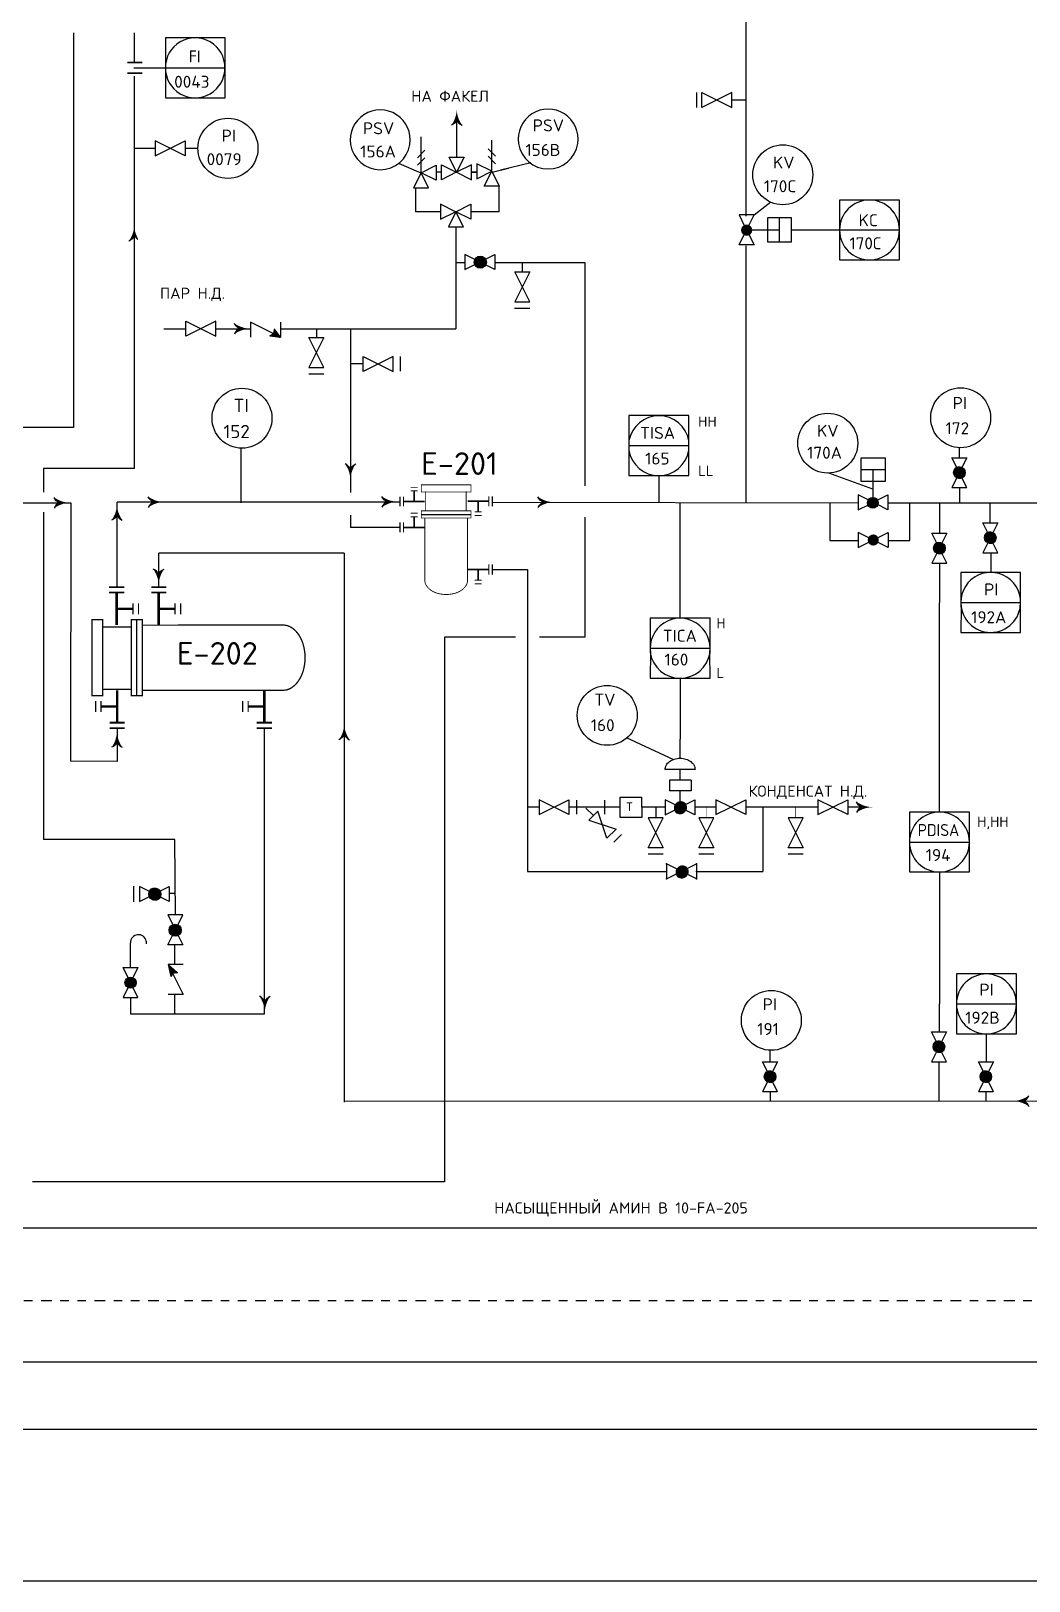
# Model space of a CAD drawing. Extents: x 270 to 589, y 86 to 206.
# Drawn here: x 495.21 to 506.87, y 90.26 to 108.37 of the extents above; entities that cross this region are included whole.
import ezdxf
from ezdxf.enums import TextEntityAlignment as Align

# ---------------------------------------------------------------- set-up
doc = ezdxf.new("R2010")
doc.units = 0
doc.header["$MEASUREMENT"] = 0
doc.linetypes.add('DASH', pattern=[0.15625, 0.09375, -0.0625])
doc.linetypes.add('DASHDOTDOT', pattern=[0.3125, 0.125, -0.0625, 0, -0.0625, 0, -0.0625])
doc.layers.get('0').update_dxf_attribs({"linetype": 'CONTINUOUS'})
for name, color, linetype in [('IN-ATTRIBS', 7, 'CONTINUOUS'), ('IN-EQUIPMENT', 7, 'CONTINUOUS'), ('IN-INST-TAP', 7, 'CONTINUOUS'), ('IN-MAJ-PROC', 3, 'CONTINUOUS'), ('IN-MIN-PROC', 7, 'CONTINUOUS'), ('IN-TEXT', 51, 'CONTINUOUS')]:
    doc.layers.add(name, color=color, linetype=linetype)
doc.styles.add('S1', font='SIMPLEX.shx')
doc.styles.add('SIMPLEX', font='SIMPLEX')

# ---------------------------------------------------------------- blocks, each defined once
blk = doc.blocks.new('VALVTEXT')
at = {"layer": 'IN-ATTRIBS'}
for p in [(0, 0.0625), (0, 0), (0.25, 0.0625), (0.25, 0), (0, -0.0625), (0.25, -0.0625)]:
    blk.add_point(p, dxfattribs=at)
at = {"layer": 'IN-ATTRIBS', "style": 'S1', "flags": 1}
for tag, p in [('IDNUM', (0.125, 0.5625)), ('DWGNO', (0.125, 0.4375)), ('FILENO', (0.125, 0.3125))]:
    blk.add_attdef(tag, text='', height=0.1, dxfattribs=at).set_placement(p, align=Align.CENTER)
at = {"layer": 'IN-ATTRIBS', "style": 'S1'}
for tag, p in [('MODE', (0.125, 0.078125)), ('SIZE', (0.125, -0.1875))]:
    blk.add_attdef(tag, text='', height=0.1, dxfattribs=at).set_placement(p, align=Align.CENTER)

msp = doc.modelspace()

# ---------------------------------------------------------------- hatches: boundary and pattern name
h = msp.add_hatch()
h.set_pattern_fill('ANSI31', color=2, scale=0.00014, angle=180, style=0)
h.set_pattern_definition([(225, (1152.059499492, 325.796937894), (1.237436867076e-05, -1.237436867076e-05), [])])
edge = h.paths.add_edge_path()
edge.add_arc((503.575, 106.043), 0.0662, 180, 540)
h = msp.add_hatch()
h.set_pattern_fill('ANSI31', color=2, scale=0.0001, style=0)
h.set_pattern_definition([(45, (61.445666967, -45.058567137), (-8.83883476483e-06, 8.83883476483e-06), [])])
edge = h.paths.add_edge_path()
edge.add_arc((500.463, 105.669), 0.0708, 0, 360)
h = msp.add_hatch()
h.set_pattern_fill('ANSI31', color=2, scale=0.0014, style=0)
h.set_pattern_definition([(45, (-86.63693712, 87.73600035), (-0.00012374368671, 0.00012374368671), [])])
h.paths.add_polyline_path([(498.003, 104.808), (498.128, 104.791), (498.057, 104.887), (498.05, 104.83)])
h = msp.add_hatch()
h.set_pattern_fill('ANSI31', color=2, scale=0.0014, style=0)
h.set_pattern_definition([(45, (-93.06940302, 85.432581), (-0.00012374368671, 0.00012374368671), [])])
edge = h.paths.add_edge_path()
edge.add_arc((506.06, 103.209), 0.0678, 0, 360)
h = msp.add_hatch()
h.set_pattern_fill('ANSI31', color=2, scale=0.0001, style=0)
h.set_pattern_definition([(45, (40.133952202, -56.57499243), (-8.83883476483e-06, 8.83883476483e-06), [])])
edge = h.paths.add_edge_path()
edge.add_arc((505.049, 102.857), 0.0637, 0, 360)
h = msp.add_hatch()
h.set_pattern_fill('ANSI31', color=2, scale=0.0014, style=0)
h.set_pattern_definition([(45, (-92.70823216, 84.67306559), (-0.00012374368671, 0.00012374368671), [])])
edge = h.paths.add_edge_path()
edge.add_arc((506.421, 102.449), 0.0678, 0, 360)
h = msp.add_hatch()
h.set_pattern_fill('ANSI31', color=2, scale=0.0001, style=0)
h.set_pattern_definition([(45, (42.067662201, -50.92944163), (-8.83883476483e-06, 8.83883476483e-06), [])])
edge = h.paths.add_edge_path()
edge.add_arc((505.054, 102.422), 0.0652, 0, 360)
h = msp.add_hatch()
h.set_pattern_fill('ANSI31', color=2, scale=0.0014, style=0)
h.set_pattern_definition([(45, (-93.30276705, 84.55094146), (-0.00012374368671, 0.00012374368671), [])])
edge = h.paths.add_edge_path()
edge.add_arc((505.827, 102.327), 0.0678, 0, 360)
h = msp.add_hatch()
h.set_pattern_fill('ANSI31', color=2, scale=0.0014, style=0)
h.set_pattern_definition([(135, (1096.63260627, 89.9597815), (0.00012374368671, 0.00012374368671), [])])
edge = h.paths.add_edge_path()
edge.add_arc((502.801, 99.294), 0.0708, 180, 540, ccw=False)
h = msp.add_hatch()
h.set_pattern_fill('ANSI31', color=2, scale=0.0014, style=0)
h.set_pattern_definition([(135, (1096.65304498, 89.20868878), (0.00012374368671, 0.00012374368671), [])])
edge = h.paths.add_edge_path()
edge.add_arc((502.821, 98.543), 0.0708, 180, 540, ccw=False)
h = msp.add_hatch()
h.set_pattern_fill('ANSI31', color=2, scale=0.0014, angle=360, style=0)
h.set_pattern_definition([(45, (-97.17180728, 88.94896584), (-0.00012374368671, 0.00012374368671), [])])
edge = h.paths.add_edge_path()
edge.add_arc((496.66, 98.284), 0.0708, 0, 360)
h = msp.add_hatch()
h.set_pattern_fill('ANSI31', color=2, scale=0.00014, angle=270, style=0)
h.set_pattern_definition([(315, (293.291953638, 712.58777928), (1.237436867076e-05, 1.237436867076e-05), [])])
edge = h.paths.add_edge_path()
edge.add_arc((496.899, 97.862), 0.0708, 0, 360)
h = msp.add_hatch()
h.set_pattern_fill('ANSI31', color=2, scale=0.0014, angle=360, style=0)
h.set_pattern_definition([(45, (351.46378973, 536.90297488), (-0.00012374368671, 0.00012374368671), [])])
edge = h.paths.add_edge_path()
edge.add_line((496.868, 97.362), (496.851, 97.32))
edge.add_line((496.851, 97.32), (496.82, 97.463))
edge.add_line((496.818, 97.463), (496.926, 97.366))
edge.add_line((496.926, 97.366), (496.868, 97.362))
h = msp.add_hatch()
h.set_pattern_fill('ANSI31', color=2, scale=0.0001, style=0)
h.set_pattern_definition([(45, (46.104666479, -57.461934064), (-8.83883476483e-06, 8.83883476483e-06), [])])
edge = h.paths.add_edge_path()
edge.add_arc((496.377, 97.25), 0.0655, 0, 360)
h = msp.add_hatch()
h.set_pattern_fill('ANSI31', color=2, scale=0.0014, style=0)
h.set_pattern_definition([(45, (-93.30881793, 78.7248825), (-0.00012374368671, 0.00012374368671), [])])
edge = h.paths.add_edge_path()
edge.add_arc((505.821, 96.501), 0.0678, 0, 360)
h = msp.add_hatch()
h.set_pattern_fill('ANSI31', color=2, scale=0.0014, style=0)
h.set_pattern_definition([(45, (-95.28157404, 78.3748825), (-0.00012374368671, 0.00012374368671), [])])
edge = h.paths.add_edge_path()
edge.add_arc((503.848, 96.151), 0.0678, 0, 360)
h = msp.add_hatch()
h.set_pattern_fill('ANSI31', color=2, scale=0.0014, style=0)
h.set_pattern_definition([(45, (-92.760166, 78.3748825), (-0.00012374368671, 0.00012374368671), [])])
edge = h.paths.add_edge_path()
edge.add_arc((506.369, 96.151), 0.0678, 0, 360)

# ---------------------------------------------------------------- linework, layer by layer
at = {"color": 5, "linetype": 'CONTINUOUS'}
for p, q in [((495.711, 108.347), (495.711, 103.738)), ((496.425, 108.003), (496.425, 108.35)), ((503.571, 106.207), (503.571, 108.491)), ((496.425, 103.258), (496.425, 107.844)), ((500.188, 106.903), (500.188, 107.332)), ((500.008, 106.72), (499.947, 106.72)), ((500.362, 106.72), (500.423, 106.72)), ((499.708, 106.538), (499.708, 106.258)), ((500.679, 106.556), (500.679, 106.258)), ((500, 106.258), (499.708, 106.258)), ((500.679, 106.258), (500.354, 106.258)), ((500.179, 106.083), (500.179, 104.891)), ((503.571, 102.855), (503.571, 105.86)), ((500.179, 105.666), (500.284, 105.666)), ((500.634, 105.666), (501.683, 105.666)), ((501.683, 105.666), (501.683, 103.054)), ((496.764, 104.891), (497.023, 104.891)), ((497.373, 104.891), (497.778, 104.891)), ((498.128, 104.891), (500.179, 104.891)), ((498.946, 104.891), (498.946, 102.977)), ((495.711, 103.738), (494.428, 103.738)), ((496.425, 103.258), (495.362, 103.258)), ((495.362, 103.258), (495.362, 102.981)), ((493.625, 102.857), (495.678, 102.857)), ((495.362, 102.747), (495.361, 98.922)), ((495.678, 102.857), (495.677, 99.836)), ((496.221, 101.871), (496.221, 102.865)), ((499.525, 102.865), (496.221, 102.865)), ((498.946, 102.713), (498.946, 102.568)), ((500.604, 102.866), (504.876, 102.857)), ((504.547, 102.858), (504.547, 102.417)), ((505.226, 102.857), (508.492, 102.857)), ((505.48, 102.417), (505.48, 102.858)), ((499.525, 102.568), (498.946, 102.568)), ((501.686, 102.691), (501.686, 101.288)), ((504.547, 102.417), (504.879, 102.417)), ((505.229, 102.417), (505.48, 102.417)), ((496.707, 101.871), (496.707, 102.27)), ((498.874, 102.27), (496.707, 102.27)), ((498.874, 102.27), (498.874, 95.855)), ((500.604, 102.077), (501.014, 102.076)), ((501.014, 102.076), (501.013, 98.55)), ((500.046, 101.288), (500.046, 95.05)), ((500.873, 101.288), (500.046, 101.288)), ((501.686, 101.288), (501.153, 101.288)), ((496.221, 100.223), (496.222, 99.834)), ((497.941, 96.884), (497.941, 100.223)), ((496.222, 99.834), (495.677, 99.836)), ((501.149, 99.3), (501.013, 99.3)), ((502.098, 99.3), (501.499, 99.3)), ((502.621, 99.3), (502.351, 99.3)), ((503.216, 99.3), (502.971, 99.3)), ((504.405, 99.3), (503.566, 99.3)), ((503.764, 99.3), (503.764, 98.55)), ((504.921, 99.3), (504.755, 99.3)), ((496.893, 98.922), (495.361, 98.922)), ((496.902, 98.041), (496.893, 98.922)), ((501.013, 98.55), (502.64, 98.55)), ((502.99, 98.55), (503.764, 98.55)), ((503.722, 98.55), (503.764, 98.55)), ((496.893, 97.463), (496.893, 97.691)), ((496.893, 97.463), (496.893, 97.691)), ((496.893, 96.884), (496.893, 97.113)), ((496.375, 96.884), (497.941, 96.884)), ((498.874, 95.866), (515.465, 95.868)), ((500.046, 95.698), (500.046, 94.924)), ((500.046, 94.924), (495.23, 94.924)), ((495.095, 94.384), (515.813, 94.384)), ((446.923, 92.032), (516.979, 92.032))]:
    msp.add_line(p, q, dxfattribs=at)
at = {"linetype": 'CONTINUOUS'}
for p, q in [((496.784, 107.94), (497.484, 107.94)), ((504.66, 106.045), (505.36, 106.045)), ((502.199, 103.526), (502.899, 103.526)), ((506.076, 101.693), (506.776, 101.693)), ((502.447, 101.157), (503.147, 101.157)), ((505.477, 98.893), (506.177, 98.893)), ((506.026, 97.001), (506.726, 97.001))]:
    msp.add_line(p, q, dxfattribs=at)
at = {"color": 2}
for p, q in [((502.994, 107.477), (502.994, 107.651)), ((503.402, 107.565), (503.572, 107.565)), ((499.772, 106.713), (499.772, 107.132)), ((500.598, 106.731), (500.598, 107.094)), ((499.728, 106.888), (499.816, 106.976)), ((499.728, 106.801), (499.816, 106.888)), ((500.099, 106.895), (500.274, 106.895)), ((500.187, 106.72), (500.099, 106.895)), ((500.274, 106.895), (500.187, 106.72)), ((500.642, 106.906), (500.554, 106.994)), ((500.642, 106.819), (500.554, 106.906)), ((499.772, 106.713), (499.684, 106.538)), ((499.772, 106.713), (499.947, 106.801)), ((499.947, 106.626), (499.772, 106.713)), ((499.859, 106.538), (499.772, 106.713)), ((499.947, 106.801), (499.947, 106.626)), ((500.008, 106.632), (500.008, 106.807)), ((500.008, 106.807), (500.183, 106.72)), ((500.183, 106.72), (500.008, 106.632)), ((500.362, 106.807), (500.187, 106.72)), ((500.187, 106.72), (500.362, 106.632)), ((500.362, 106.632), (500.362, 106.807)), ((500.598, 106.731), (500.423, 106.819)), ((500.423, 106.819), (500.423, 106.644)), ((500.423, 106.644), (500.598, 106.731)), ((500.51, 106.556), (500.598, 106.731)), ((500.598, 106.731), (500.685, 106.556)), ((499.684, 106.538), (499.859, 106.538)), ((500.685, 106.556), (500.51, 106.556)), ((500.175, 106.258), (500, 106.346)), ((500, 106.346), (500, 106.171)), ((500.179, 106.258), (500.354, 106.346)), ((500.354, 106.346), (500.354, 106.171)), ((500, 106.171), (500.175, 106.258)), ((500.179, 106.258), (500.092, 106.083)), ((500.267, 106.083), (500.179, 106.258)), ((500.354, 106.171), (500.179, 106.258)), ((503.661, 106.221), (503.486, 106.22)), ((503.486, 106.22), (503.551, 106.089)), ((503.595, 106.09), (503.661, 106.221)), ((503.958, 105.905), (503.958, 106.185)), ((500.092, 106.083), (500.267, 106.083)), ((503.486, 105.87), (503.551, 106)), ((503.596, 106), (503.661, 105.871)), ((503.61, 106.046), (503.961, 106.046)), ((503.661, 105.871), (503.486, 105.87)), ((500.954, 105.66), (500.954, 105.557)), ((500.864, 105.132), (501.043, 105.132)), ((497.778, 104.966), (497.778, 104.791)), ((498.128, 104.791), (497.778, 104.966)), ((498.057, 104.887), (498.05, 104.83)), ((498.128, 104.791), (498.057, 104.887)), ((498.128, 104.966), (498.128, 104.791)), ((498.548, 104.891), (498.548, 104.788)), ((498.05, 104.83), (498.003, 104.808)), ((498.003, 104.808), (498.128, 104.791)), ((499.532, 104.396), (499.532, 104.568)), ((498.458, 104.363), (498.637, 104.363)), ((499.095, 104.48), (498.946, 104.48)), ((504.913, 103.384), (505.193, 103.384)), ((505.053, 102.893), (505.053, 103.244)), ((504.879, 102.51), (504.879, 102.335)), ((505.229, 102.335), (504.879, 102.51)), ((504.879, 102.335), (505.229, 102.51)), ((505.229, 102.51), (505.229, 102.335)), ((502.972, 99.741), (502.622, 99.741)), ((502.925, 99.616), (502.675, 99.616)), ((502.675, 99.616), (502.675, 99.491)), ((502.797, 99.616), (502.797, 99.74)), ((502.925, 99.616), (502.925, 99.491)), ((502.925, 99.491), (502.675, 99.491)), ((502.797, 99.3), (502.797, 99.491)), ((501.588, 99.382), (501.588, 99.219)), ((501.695, 99.29), (501.784, 99.202)), ((501.913, 99.382), (501.913, 99.219)), ((502.098, 99.418), (502.351, 99.418)), ((502.098, 99.181), (502.098, 99.418)), ((502.351, 99.3), (502.351, 99.418)), ((502.351, 99.3), (502.351, 99.181)), ((502.513, 99.3), (502.513, 99.175)), ((502.351, 99.181), (502.098, 99.181)), ((502.025, 98.893), (502.114, 98.981)), ((502.425, 98.754), (502.6, 98.754)), ((503.016, 98.754), (503.191, 98.754)), ((504.059, 98.754), (504.234, 98.754)), ((496.41, 98.376), (496.41, 98.196)), ((496.895, 98.291), (496.83, 98.291)), ((496.989, 98.041), (496.814, 98.041)), ((496.814, 98.041), (496.874, 97.922)), ((496.929, 97.921), (496.989, 98.041)), ((496.375, 97.425), (496.375, 97.714)), ((496.561, 97.734), (496.561, 97.702)), ((496.814, 97.691), (496.868, 97.799)), ((496.989, 97.691), (496.814, 97.691)), ((496.934, 97.802), (496.989, 97.691)), ((496.818, 97.463), (496.926, 97.366)), ((496.993, 97.463), (496.818, 97.463)), ((496.818, 97.463), (496.993, 97.113)), ((496.851, 97.32), (496.82, 97.463)), ((496.868, 97.362), (496.851, 97.32)), ((496.926, 97.366), (496.868, 97.362)), ((496.893, 97.363), (496.893, 97.395)), ((496.993, 97.113), (496.818, 97.113)), ((496.375, 97.073), (496.375, 96.884)), ((503.848, 95.976), (503.848, 95.868))]:
    msp.add_line(p, q, dxfattribs=at)
for p, q in [((496.425, 106.999), (496.664, 106.999)), ((503.661, 106.221), (503.857, 106.375)), ((504.098, 106.045), (504.66, 106.045)), ((505.05, 103.017), (504.536, 103.204))]:
    msp.add_line(p, q)
at = {"color": 7, "linetype": 'CONTINUOUS'}
for p, q in [((497.014, 106.999), (497.164, 106.999)), ((500.423, 106.72), (500.362, 106.72)), ((500.534, 105.666), (500.534, 105.666)), ((497.666, 103.502), (497.666, 102.856)), ((506.06, 103.384), (506.06, 103.506)), ((502.549, 103.176), (502.549, 102.864)), ((506.06, 103.034), (506.06, 102.86)), ((502.797, 101.507), (502.798, 102.859)), ((506.421, 102.624), (506.421, 102.857)), ((505.827, 102.152), (505.827, 101.693)), ((506.426, 102.274), (506.426, 102.043)), ((503.848, 96.326), (503.848, 96.456)), ((505.821, 96.326), (505.821, 95.867)), ((506.369, 95.976), (506.369, 95.868))]:
    msp.add_line(p, q, dxfattribs=at)
at = {"color": 5}
for p, q in [((499.778, 102.722), (500.355, 102.722)), ((496.451, 100.61), (496.451, 101.491))]:
    msp.add_line(p, q, dxfattribs=at)
at = {"linetype": 'DASHDOTDOT'}
msp.add_line((516.706, 93.531), (483.391, 93.531), dxfattribs=at)
at = {"color": 6, "linetype": 'CONTINUOUS'}
msp.add_line((271.084, 90.258), (567.702, 90.258, 0.558), dxfattribs=at)
for points in [[(497.484, 107.886), (497.484, 108.29), (496.784, 108.29), (496.784, 107.886)], [(496.784, 107.886), (496.784, 107.59), (497.484, 107.59), (497.484, 107.886)], [(505.36, 105.991), (505.36, 106.395), (504.66, 106.395), (504.66, 105.991)], [(504.66, 105.991), (504.66, 105.695), (505.36, 105.695), (505.36, 105.991)], [(502.899, 103.551), (502.899, 103.876), (502.199, 103.876), (502.199, 103.526)], [(502.199, 103.526), (502.199, 103.472)], [(502.199, 103.472), (502.199, 103.176), (502.899, 103.176), (502.899, 103.472)], [(502.899, 103.472), (502.899, 103.551)], [(506.776, 101.639), (506.776, 102.043), (506.076, 102.043), (506.076, 101.639)], [(506.081, 101.639), (506.076, 101.343), (506.776, 101.343), (506.776, 101.693)], [(503.147, 101.104), (503.147, 101.507), (502.447, 101.507), (502.447, 101.104)], [(502.451, 101.104), (502.447, 100.807), (503.147, 100.807), (503.143, 101.104)], [(506.177, 98.918), (506.177, 99.243), (505.477, 99.243), (505.477, 98.893)], [(505.477, 98.893), (505.477, 98.839)], [(506.177, 98.839), (506.177, 98.918)], [(505.477, 98.839), (505.477, 98.543), (506.177, 98.543), (506.177, 98.839)], [(506.726, 96.947), (506.726, 97.351), (506.026, 97.351), (506.026, 96.947)], [(506.026, 96.947), (506.026, 96.651), (506.726, 96.651), (506.726, 96.947)]]:
    msp.add_lwpolyline(points)
at = {"color": 2}
for points, const_width in [([(496.513, 108.003), (496.338, 108.003)], 0.021), ([(496.513, 107.878), (496.338, 107.878)], 0.021), ([(503.103, 99.3), (503.103, 99.175)], 0.005), ([(504.147, 99.3), (504.147, 99.175)], 0.005)]:
    msp.add_lwpolyline(points, dxfattribs=dict(at, const_width=const_width))
for points in [[(503.402, 107.652), (503.052, 107.477), (503.052, 107.652), (503.402, 107.477)], [(496.664, 106.911), (497.014, 107.086), (497.014, 106.911), (496.664, 107.086)], [(504.098, 105.905), (504.098, 106.185), (503.818, 106.185), (503.818, 105.905)], [(500.284, 105.584), (500.634, 105.759), (500.634, 105.584), (500.284, 105.759)], [(501.041, 105.207), (500.866, 105.557), (501.041, 105.557), (500.866, 105.207)], [(497.373, 104.978), (497.023, 104.803), (497.023, 104.978), (497.373, 104.803)], [(498.635, 104.438), (498.46, 104.788), (498.635, 104.788), (498.46, 104.438)], [(499.445, 104.568), (499.095, 104.393), (499.095, 104.568), (499.445, 104.393)], [(506.148, 103.034), (505.973, 103.384), (506.148, 103.384), (505.973, 103.034)], [(506.509, 102.274), (506.334, 102.624), (506.509, 102.624), (506.334, 102.274)], [(505.914, 102.152), (505.739, 102.502), (505.914, 102.502), (505.739, 102.152)], [(501.499, 99.213), (501.149, 99.388), (501.149, 99.213), (501.499, 99.388)], [(501.943, 98.937), (501.837, 99.255), (501.731, 99.149), (502.049, 99.043)], [(502.971, 99.212), (502.621, 99.387), (502.621, 99.212), (502.971, 99.387)], [(503.566, 99.213), (503.216, 99.388), (503.216, 99.213), (503.566, 99.388)], [(504.755, 99.213), (504.405, 99.388), (504.405, 99.213), (504.755, 99.388)], [(502.425, 98.825), (502.6, 99.175), (502.425, 99.175), (502.6, 98.825)], [(503.016, 98.825), (503.191, 99.175), (503.016, 99.175), (503.191, 98.825)], [(504.059, 98.825), (504.234, 99.175), (504.059, 99.175), (504.234, 98.825)], [(502.99, 98.462), (502.64, 98.637), (502.64, 98.462), (502.99, 98.637)], [(496.48, 98.198), (496.83, 98.373), (496.83, 98.198), (496.48, 98.373)], [(496.464, 97.075), (496.289, 97.425), (496.464, 97.425), (496.289, 97.075)], [(505.908, 96.326), (505.733, 96.676), (505.908, 96.676), (505.733, 96.326)], [(503.936, 95.976), (503.761, 96.326), (503.936, 96.326), (503.761, 95.976)], [(506.457, 95.976), (506.282, 96.326), (506.457, 96.326), (506.282, 95.976)]]:
    msp.add_lwpolyline(points, close=True, dxfattribs=at)
at = {"color": 5, "linetype": 'CONTINUOUS'}
for points in [[(500.188, 107.332, -0.206864), (500.125, 107.27, -0.206864)], [(500.188, 107.332, 0.206864), (500.25, 107.27, 0.206864)], [(496.42, 105.978, -0.206864), (496.358, 105.916)], [(497.653, 104.891, -0.206864), (497.59, 104.953, -0.206864)], [(497.653, 104.891, 0.206864), (497.59, 104.828, 0.206864)], [(498.946, 103.248, 0.206864), (498.883, 103.311)], [(498.946, 103.248, -0.206864), (499.008, 103.311)], [(495.547, 102.857, -0.206864), (495.485, 102.919)], [(496.646, 102.866, -0.206864), (496.584, 102.928)], [(499.376, 102.868, -0.206864), (499.314, 102.931)], [(501.199, 102.864, -0.206864), (501.137, 102.926)], [(495.547, 102.857, 0.206864), (495.485, 102.794)], [(496.219, 102.716, -0.206864), (496.156, 102.654)], [(496.219, 102.716, 0.206864), (496.281, 102.654)], [(496.646, 102.866, 0.206864), (496.584, 102.803)], [(499.376, 102.868, 0.206864), (499.314, 102.806)], [(501.199, 102.864, 0.206864), (501.137, 102.801)], [(496.706, 102.019, 0.206864), (496.643, 102.081, 0.206864)], [(496.706, 102.019, -0.206864), (496.768, 102.081, -0.206864)], [(496.219, 100.063, -0.206864), (496.156, 100)], [(496.219, 100.063, 0.206864), (496.281, 100)], [(498.874, 100.151, -0.206864), (498.811, 100.088)], [(498.874, 100.151, 0.206864), (498.936, 100.088)], [(504.921, 99.3, -0.206864), (504.858, 99.363, -0.206864)], [(504.921, 99.3, 0.206864), (504.858, 99.238, 0.206864)], [(497.945, 97.027, 0.206864), (497.883, 97.09, 0.206864)], [(497.945, 97.027, -0.206864), (498.008, 97.09, -0.206864)], [(506.809, 95.867, 0.206864), (506.871, 95.929)], [(506.809, 95.867, -0.206864), (506.871, 95.804)]]:
    msp.add_lwpolyline(points, format="xyb", dxfattribs=at)
at = {"color": 2}
for points in [[(505.193, 103.384), (505.193, 103.244), (504.913, 103.244), (504.913, 103.384)], [(505.193, 103.244), (505.193, 103.104), (504.913, 103.104), (504.913, 103.244)], [(505.009, 102.882), (504.876, 102.949), (504.876, 102.774), (505.008, 102.839)], [(505.093, 102.882), (505.226, 102.949), (505.226, 102.774), (505.094, 102.84)]]:
    msp.add_lwpolyline(points, dxfattribs=at)
at = {"color": 5}
for points, const_width in [([(500.355, 103.066), (499.774, 103.066), (499.774, 102.983), (500.355, 102.983)], 0.00996), ([(500.355, 102.763), (499.774, 102.763), (499.774, 102.68), (500.355, 102.68)], 0.00996), ([(495.925, 101.491), (495.925, 100.604), (496.052, 100.604), (496.052, 101.491)], 0.0152), ([(496.387, 101.491), (496.387, 100.604), (496.514, 100.604), (496.514, 101.491)], 0.0152)]:
    msp.add_lwpolyline(points, close=True, dxfattribs=dict(at, const_width=const_width))
for points, const_width in [([(499.815, 102.872), (499.566, 102.872)], 0.0199), ([(499.566, 102.814), (499.566, 102.93)], 0.014), ([(499.649, 103.038), (499.732, 103.038)], 0.00996), ([(499.649, 102.997), (499.732, 102.997)], 0.00996), ([(499.691, 102.872), (499.691, 102.997)], 0.0199), ([(499.821, 102.763), (499.821, 102.989)], 0.00996), ([(500.298, 102.763), (500.298, 102.989)], 0.00996), ([(500.314, 102.876), (500.563, 102.876)], 0.0199), ([(500.438, 102.876), (500.438, 102.751)], 0.0199), ([(500.563, 102.934), (500.563, 102.817)], 0.014), ([(499.649, 102.735), (499.732, 102.735)], 0.00996), ([(499.649, 102.693), (499.732, 102.693)], 0.00996), ([(499.691, 102.568), (499.691, 102.693)], 0.0199), ([(500.48, 102.751), (500.397, 102.751)], 0.00996), ([(500.48, 102.709), (500.397, 102.709)], 0.00996), ([(499.815, 102.568), (499.566, 102.568)], 0.0199), ([(499.566, 102.51), (499.566, 102.627)], 0.014), ([(499.815, 101.951), (499.815, 102.68)], 0.00996), ([(500.314, 101.951), (500.313, 102.68)], 0.00996), ([(500.314, 102.077), (500.563, 102.077)], 0.0199), ([(500.438, 102.077), (500.438, 101.953)], 0.0199), ([(500.563, 102.136), (500.563, 102.019)], 0.014), ([(496.127, 101.808), (496.305, 101.808)], 0.0213), ([(496.216, 101.428), (496.216, 101.808)], 0.0304), ([(496.619, 101.808), (496.796, 101.808)], 0.0213), ([(496.707, 101.428), (496.707, 101.808)], 0.0304), ([(500.48, 101.953), (500.397, 101.953)], 0.00996), ([(500.48, 101.911), (500.397, 101.911)], 0.00996), ([(496.216, 101.618), (496.406, 101.618)], 0.0304), ([(496.406, 101.681), (496.406, 101.554)], 0.0152), ([(496.47, 101.681), (496.47, 101.554)], 0.0152), ([(496.707, 101.618), (496.898, 101.618)], 0.0304), ([(496.898, 101.681), (496.898, 101.554)], 0.0152), ([(496.961, 101.681), (496.961, 101.554)], 0.0152), ([(498.162, 101.428), (496.514, 101.427)], 0.0152), ([(496.387, 101.405), (496.043, 101.405)], 0.0152), ([(495.968, 100.414), (495.968, 100.54)], 0.0152), ([(496.031, 100.414), (496.031, 100.54)], 0.0152), ([(496.387, 100.676), (496.043, 100.676)], 0.0152), ([(496.221, 100.667), (496.221, 100.287)], 0.0304), ([(498.162, 100.667), (496.514, 100.667)], 0.0152), ([(497.687, 100.414), (497.687, 100.54)], 0.0152), ([(497.751, 100.414), (497.751, 100.54)], 0.0152), ([(497.941, 100.667), (497.941, 100.287)], 0.0304), ([(496.221, 100.477), (496.031, 100.477)], 0.0304), ([(497.941, 100.477), (497.751, 100.477)], 0.0304), ([(496.31, 100.287), (496.133, 100.287)], 0.0213), ([(498.03, 100.287), (497.852, 100.287)], 0.0213)]:
    msp.add_lwpolyline(points, dxfattribs=dict(at, const_width=const_width))
for points, const_width in [([(500.314, 101.951, -0.139889), (500.297, 101.892, -0.107118), (500.241, 101.834, -0.079812), (500.164, 101.799, -0.067459), (500.064, 101.785, -0.067459), (499.965, 101.799, -0.079812), (499.888, 101.834, -0.107118), (499.832, 101.892, -0.139889), (499.815, 101.951)], 0.00996), ([(498.162, 101.428, -0.139889), (498.253, 101.402, -0.107118), (498.341, 101.316, -0.079812), (498.395, 101.199, -0.067459), (498.416, 101.047, -0.067459), (498.395, 100.896, -0.079812), (498.341, 100.779, -0.107118), (498.253, 100.693, -0.139889), (498.162, 100.667)], 0.0152)]:
    msp.add_lwpolyline(points, format="xyb", dxfattribs=dict(at, const_width=const_width))
at = {"color": 2}
msp.add_lwpolyline([(502.622, 99.741, -0.126822), (502.634, 99.789, -0.10607), (502.673, 99.833, -0.085783), (502.728, 99.861, -0.075445), (502.797, 99.872, -0.075445), (502.866, 99.861, -0.085783), (502.921, 99.833, -0.10607), (502.96, 99.789, -0.126822), (502.972, 99.741, -0.126822)], format="xyb", dxfattribs=at)
for centre, radius in [((497.515, 106.999), 0.351), ((503.997, 106.69), 0.35), ((497.679, 103.845), 0.35), ((506.075, 103.851), 0.35), ((504.522, 103.554), 0.35), ((501.946, 100.373), 0.35), ((503.863, 96.809), 0.35)]:
    msp.add_circle(centre, radius)
at = {"color": 7, "linetype": 'CONTINUOUS'}
for centre, radius in [((500.463, 105.669), 0.0708), ((506.06, 103.209), 0.0678), ((506.421, 102.449), 0.0678), ((496.66, 98.284), 0.0708), ((496.899, 97.862), 0.0708)]:
    msp.add_circle(centre, radius, dxfattribs=at)
at = {"color": 2}
for centre, radius in [((505.049, 102.857), 0.0637), ((505.827, 102.327), 0.0678), ((505.821, 96.501), 0.0678), ((503.848, 96.151), 0.0678), ((506.369, 96.151), 0.0678)]:
    msp.add_circle(centre, radius, dxfattribs=at)
for centre, radius, start, end in [((497.132, 107.942), 0.348, 359.6296, 180.3704), ((497.132, 107.938), 0.348, 179.5934, 0.4066), ((499.294, 107.098), 0.35, 351.1529, 188.8471), ((501.256, 107.108), 0.35, 351.1529, 188.8471), ((499.294, 107.098), 0.35, 188.8471, 351.1529), ((501.256, 107.108), 0.35, 188.8471, 351.1529), ((505.01, 106.045), 0.35, 360, 180), ((505.01, 106.045), 0.35, 180, 0), ((502.549, 103.52), 0.355, 9.8333, 169.6786), ((502.549, 103.53), 0.355, 189.453, 350.547), ((502.549, 103.526), 0.35, 359.1283, 0), ((506.426, 101.693), 0.35, 351.1529, 188.8471), ((506.426, 101.693), 0.35, 180, 0), ((502.797, 101.157), 0.35, 351.1529, 188.8471), ((502.797, 101.162), 0.355, 189.453, 350.547), ((505.827, 98.893), 0.35, 0, 180), ((505.827, 98.893), 0.35, 180, 0), ((505.827, 98.893), 0.35, 359.1283, 0), ((506.376, 97.001), 0.35, 0, 180), ((506.376, 97.001), 0.35, 180, 0)]:
    msp.add_arc(centre, radius, start, end)
msp.add_arc((496.469, 97.717), 0.0936, 10.3684, 181.6682, dxfattribs=at)
at = {"color": 5, "linetype": 'CONTINUOUS'}
for points in [[(500.185, 107.417), (500.18, 107.316), (500.177, 107.378), (500.169, 107.301)], [(500.188, 107.457), (500.188, 107.332), (500.185, 107.417), (500.18, 107.316)], [(500.188, 107.457), (500.188, 107.332), (500.191, 107.417), (500.196, 107.316)], [(500.191, 107.417), (500.196, 107.316), (500.199, 107.378), (500.207, 107.301)], [(500.147, 107.304), (500.142, 107.278), (500.125, 107.27)], [(500.164, 107.34), (500.157, 107.289), (500.147, 107.304), (500.142, 107.278)], [(500.177, 107.378), (500.169, 107.301), (500.164, 107.34), (500.157, 107.289)], [(500.199, 107.378), (500.207, 107.301), (500.212, 107.34), (500.219, 107.289)], [(500.212, 107.34), (500.219, 107.289), (500.229, 107.304), (500.234, 107.278)], [(500.229, 107.304), (500.234, 107.278), (500.25, 107.27)], [(496.396, 105.986), (496.389, 105.934), (496.379, 105.95), (496.374, 105.924)], [(496.409, 106.024), (496.401, 105.947), (496.396, 105.986), (496.389, 105.934)], [(496.417, 106.063), (496.412, 105.962), (496.409, 106.024), (496.401, 105.947)], [(496.42, 106.103), (496.42, 105.978), (496.417, 106.063), (496.412, 105.962)], [(496.42, 106.103), (496.42, 105.978), (496.423, 106.063), (496.428, 105.962)], [(496.423, 106.063), (496.428, 105.962), (496.431, 106.024), (496.439, 105.947)], [(496.431, 106.024), (496.439, 105.947), (496.444, 105.986), (496.451, 105.934)], [(496.444, 105.986), (496.451, 105.934), (496.461, 105.95), (496.466, 105.924)], [(496.379, 105.95), (496.374, 105.924), (496.358, 105.916)], [(497.624, 104.932), (497.598, 104.937), (497.59, 104.953)], [(497.661, 104.915), (497.609, 104.922), (497.624, 104.932), (497.598, 104.937)], [(497.699, 104.902), (497.622, 104.909), (497.661, 104.915), (497.609, 104.922)], [(497.699, 104.879), (497.622, 104.872), (497.661, 104.867), (497.609, 104.859)], [(497.738, 104.894), (497.637, 104.899), (497.699, 104.902), (497.622, 104.909)], [(497.738, 104.887), (497.637, 104.883), (497.699, 104.879), (497.622, 104.872)], [(497.624, 104.85), (497.598, 104.845), (497.59, 104.828)], [(497.661, 104.867), (497.609, 104.859), (497.624, 104.85), (497.598, 104.845)], [(498.904, 103.277), (498.899, 103.303), (498.883, 103.311)], [(498.922, 103.241), (498.914, 103.292), (498.904, 103.277), (498.899, 103.303)], [(498.934, 103.202), (498.927, 103.279), (498.922, 103.241), (498.914, 103.292)], [(498.942, 103.163), (498.938, 103.265), (498.934, 103.202), (498.927, 103.279)], [(498.946, 103.123), (498.946, 103.248), (498.942, 103.163), (498.938, 103.265)], [(498.946, 103.123), (498.946, 103.248), (498.949, 103.163), (498.954, 103.265)], [(498.949, 103.163), (498.954, 103.265), (498.957, 103.202), (498.964, 103.279)], [(498.957, 103.202), (498.964, 103.279), (498.97, 103.241), (498.977, 103.292)], [(498.97, 103.241), (498.977, 103.292), (498.987, 103.277), (498.992, 103.303)], [(498.987, 103.277), (498.992, 103.303), (499.008, 103.311)], [(495.519, 102.898), (495.493, 102.903), (495.485, 102.919)], [(495.555, 102.881), (495.503, 102.888), (495.519, 102.898), (495.493, 102.903)], [(495.593, 102.868), (495.516, 102.876), (495.555, 102.881), (495.503, 102.888)], [(496.618, 102.907), (496.592, 102.912), (496.584, 102.928)], [(496.654, 102.89), (496.602, 102.897), (496.618, 102.907), (496.592, 102.912)], [(496.692, 102.877), (496.615, 102.884), (496.654, 102.89), (496.602, 102.897)], [(496.736, 102.866), (496.646, 102.866), (496.692, 102.877), (496.615, 102.884)], [(499.348, 102.909), (499.322, 102.915), (499.314, 102.931)], [(499.384, 102.892), (499.333, 102.9), (499.348, 102.909), (499.322, 102.915)], [(499.422, 102.88), (499.345, 102.887), (499.384, 102.892), (499.333, 102.9)], [(499.461, 102.872), (499.36, 102.876), (499.422, 102.88), (499.345, 102.887)], [(501.171, 102.905), (501.145, 102.91), (501.137, 102.926)], [(501.207, 102.888), (501.156, 102.895), (501.171, 102.905), (501.145, 102.91)], [(501.245, 102.875), (501.168, 102.883), (501.207, 102.888), (501.156, 102.895)], [(501.284, 102.867), (501.183, 102.872), (501.245, 102.875), (501.168, 102.883)], [(495.519, 102.816), (495.493, 102.811), (495.485, 102.794)], [(495.555, 102.833), (495.503, 102.826), (495.519, 102.816), (495.493, 102.811)], [(495.593, 102.846), (495.516, 102.838), (495.555, 102.833), (495.503, 102.826)], [(495.632, 102.86), (495.531, 102.865), (495.593, 102.868), (495.516, 102.876)], [(495.632, 102.854), (495.531, 102.849), (495.593, 102.846), (495.516, 102.838)], [(495.672, 102.857), (495.547, 102.857), (495.632, 102.86), (495.531, 102.865)], [(495.672, 102.857), (495.547, 102.857), (495.632, 102.854), (495.531, 102.849)], [(496.195, 102.724), (496.187, 102.673), (496.177, 102.688), (496.172, 102.662)], [(496.207, 102.762), (496.2, 102.685), (496.195, 102.724), (496.187, 102.673)], [(496.215, 102.801), (496.211, 102.7), (496.207, 102.762), (496.2, 102.685)], [(496.222, 102.801), (496.227, 102.7), (496.23, 102.762), (496.237, 102.685)], [(496.23, 102.762), (496.237, 102.685), (496.243, 102.724), (496.25, 102.673)], [(496.243, 102.724), (496.25, 102.673), (496.26, 102.688), (496.265, 102.662)], [(496.618, 102.825), (496.592, 102.82), (496.584, 102.803)], [(496.654, 102.842), (496.602, 102.834), (496.618, 102.825), (496.592, 102.82)], [(496.692, 102.854), (496.615, 102.847), (496.654, 102.842), (496.602, 102.834)], [(496.736, 102.866), (496.646, 102.866), (496.692, 102.854), (496.615, 102.847)], [(499.348, 102.827), (499.322, 102.822), (499.314, 102.806)], [(499.384, 102.844), (499.333, 102.837), (499.348, 102.827), (499.322, 102.822)], [(499.422, 102.857), (499.345, 102.85), (499.384, 102.844), (499.333, 102.837)], [(499.461, 102.865), (499.36, 102.86), (499.422, 102.857), (499.345, 102.85)], [(501.171, 102.823), (501.145, 102.818), (501.137, 102.801)], [(501.207, 102.84), (501.156, 102.832), (501.171, 102.823), (501.145, 102.818)], [(501.245, 102.853), (501.168, 102.845), (501.207, 102.84), (501.156, 102.832)], [(501.284, 102.861), (501.183, 102.856), (501.245, 102.853), (501.168, 102.845)], [(496.177, 102.688), (496.172, 102.662), (496.156, 102.654)], [(496.26, 102.688), (496.265, 102.662), (496.281, 102.654)], [(496.664, 102.047), (496.659, 102.073), (496.643, 102.081)], [(496.681, 102.011), (496.674, 102.062), (496.664, 102.047), (496.659, 102.073)], [(496.694, 101.973), (496.687, 102.05), (496.681, 102.011), (496.674, 102.062)], [(496.702, 101.933), (496.697, 102.035), (496.694, 101.973), (496.687, 102.05)], [(496.706, 101.894), (496.706, 102.019), (496.702, 101.933), (496.697, 102.035)], [(496.706, 101.894), (496.706, 102.019), (496.709, 101.933), (496.714, 102.035)], [(496.709, 101.933), (496.714, 102.035), (496.717, 101.973), (496.724, 102.05)], [(496.717, 101.973), (496.724, 102.05), (496.73, 102.011), (496.737, 102.062)], [(496.73, 102.011), (496.737, 102.062), (496.747, 102.047), (496.752, 102.073)], [(496.747, 102.047), (496.752, 102.073), (496.768, 102.081)], [(498.862, 100.196), (498.855, 100.12), (498.85, 100.158), (498.842, 100.107)], [(498.871, 100.236), (498.866, 100.134), (498.862, 100.196), (498.855, 100.12)], [(498.877, 100.236), (498.882, 100.134), (498.885, 100.196), (498.892, 100.12)], [(498.885, 100.196), (498.892, 100.12), (498.898, 100.158), (498.905, 100.107)], [(496.177, 100.034), (496.172, 100.008), (496.156, 100)], [(496.195, 100.071), (496.187, 100.019), (496.177, 100.034), (496.172, 100.008)], [(496.207, 100.109), (496.2, 100.032), (496.195, 100.071), (496.187, 100.019)], [(496.215, 100.148), (496.211, 100.047), (496.207, 100.109), (496.2, 100.032)], [(496.222, 100.148), (496.227, 100.047), (496.23, 100.109), (496.237, 100.032)], [(496.23, 100.109), (496.237, 100.032), (496.243, 100.071), (496.25, 100.019)], [(496.243, 100.071), (496.25, 100.019), (496.26, 100.034), (496.265, 100.008)], [(496.26, 100.034), (496.265, 100.008), (496.281, 100)], [(498.833, 100.122), (498.828, 100.096), (498.811, 100.088)], [(498.85, 100.158), (498.842, 100.107), (498.833, 100.122), (498.828, 100.096)], [(498.898, 100.158), (498.905, 100.107), (498.915, 100.122), (498.92, 100.096)], [(498.915, 100.122), (498.92, 100.096), (498.936, 100.088)], [(504.892, 99.342), (504.866, 99.347), (504.858, 99.363)], [(504.892, 99.259), (504.866, 99.254), (504.858, 99.238)], [(504.928, 99.325), (504.877, 99.332), (504.892, 99.342), (504.866, 99.347)], [(504.928, 99.276), (504.877, 99.269), (504.892, 99.259), (504.866, 99.254)], [(504.966, 99.312), (504.89, 99.319), (504.928, 99.325), (504.877, 99.332)], [(504.966, 99.289), (504.89, 99.282), (504.928, 99.276), (504.877, 99.269)], [(505.006, 99.304), (504.904, 99.309), (504.966, 99.312), (504.89, 99.319)], [(505.006, 99.297), (504.904, 99.292), (504.966, 99.289), (504.89, 99.282)], [(505.046, 99.3), (504.921, 99.3), (505.006, 99.304), (504.904, 99.309)], [(505.046, 99.3), (504.921, 99.3), (505.006, 99.297), (504.904, 99.292)], [(497.904, 97.056), (497.899, 97.082), (497.883, 97.09)], [(497.921, 97.019), (497.914, 97.071), (497.904, 97.056), (497.899, 97.082)], [(497.97, 97.019), (497.977, 97.071), (497.987, 97.056), (497.992, 97.082)], [(497.987, 97.056), (497.992, 97.082), (498.008, 97.09)], [(497.934, 96.981), (497.927, 97.058), (497.921, 97.019), (497.914, 97.071)], [(497.942, 96.942), (497.937, 97.043), (497.934, 96.981), (497.927, 97.058)], [(497.945, 96.902), (497.945, 97.027), (497.942, 96.942), (497.937, 97.043)], [(497.945, 96.902), (497.945, 97.027), (497.949, 96.942), (497.954, 97.043)], [(497.949, 96.942), (497.954, 97.043), (497.957, 96.981), (497.964, 97.058)], [(497.957, 96.981), (497.964, 97.058), (497.97, 97.019), (497.977, 97.071)], [(506.684, 95.867), (506.809, 95.867), (506.724, 95.87), (506.825, 95.875)], [(506.684, 95.867), (506.809, 95.867), (506.724, 95.863), (506.825, 95.859)], [(506.724, 95.87), (506.825, 95.875), (506.763, 95.878), (506.84, 95.885)], [(506.724, 95.863), (506.825, 95.859), (506.763, 95.855), (506.84, 95.848)], [(506.763, 95.878), (506.84, 95.885), (506.801, 95.891), (506.852, 95.898)], [(506.763, 95.855), (506.84, 95.848), (506.801, 95.843), (506.852, 95.835)], [(506.801, 95.891), (506.852, 95.898), (506.837, 95.908), (506.863, 95.913)], [(506.801, 95.843), (506.852, 95.835), (506.837, 95.826), (506.863, 95.821)], [(506.837, 95.908), (506.863, 95.913), (506.871, 95.929)], [(506.837, 95.826), (506.863, 95.821), (506.871, 95.804)]]:
    msp.add_solid(points, dxfattribs=at)
for points in [[(497.778, 104.891), (497.653, 104.891), (497.738, 104.894), (497.637, 104.899)], [(497.778, 104.891), (497.653, 104.891), (497.738, 104.887), (497.637, 104.883)]]:
    msp.add_solid(points)
at = {"color": 5}
for points in [[(499.501, 102.868), (499.376, 102.868), (499.461, 102.872), (499.36, 102.876)], [(496.219, 102.841), (496.219, 102.716), (496.215, 102.801), (496.211, 102.7)], [(496.219, 102.841), (496.219, 102.716), (496.222, 102.801), (496.227, 102.7)], [(499.501, 102.868), (499.376, 102.868), (499.461, 102.865), (499.36, 102.86)], [(501.324, 102.864), (501.199, 102.864), (501.284, 102.867), (501.183, 102.872)], [(501.324, 102.864), (501.199, 102.864), (501.284, 102.861), (501.183, 102.856)], [(496.219, 100.188), (496.219, 100.063), (496.215, 100.148), (496.211, 100.047)], [(496.219, 100.188), (496.219, 100.063), (496.222, 100.148), (496.227, 100.047)], [(498.874, 100.276), (498.874, 100.151), (498.871, 100.236), (498.866, 100.134)], [(498.874, 100.276), (498.874, 100.151), (498.877, 100.236), (498.882, 100.134)]]:
    msp.add_solid(points, dxfattribs=at)
at = {"layer": 'IN-EQUIPMENT', "color": 5}
for points, const_width in [([(499.525, 102.814), (499.525, 102.93)], 0.014), ([(500.604, 102.934), (500.604, 102.817)], 0.014), ([(499.525, 102.51), (499.525, 102.627)], 0.014), ([(500.604, 102.136), (500.604, 102.019)], 0.014), ([(496.127, 101.871), (496.305, 101.871)], 0.0213), ([(496.619, 101.871), (496.796, 101.871)], 0.0213), ([(496.31, 100.223), (496.133, 100.223)], 0.0213), ([(498.03, 100.223), (497.852, 100.223)], 0.0213)]:
    msp.add_lwpolyline(points, dxfattribs=dict(at, const_width=const_width))
at = {"layer": 'IN-INST-TAP', "color": 7}
msp.add_line((496.417, 107.94), (496.784, 107.94), dxfattribs=at)
at = {"layer": 'IN-MAJ-PROC', "color": 3}
msp.add_line((533.443, 92.817), (480.535, 92.817), dxfattribs=at)
at = {"layer": 'IN-MIN-PROC', "color": 7, "linetype": 'CONTINUOUS'}
for p, q in [((499.514, 106.82), (499.769, 106.713)), ((500.603, 106.722), (500.794, 106.769)), ((500.699, 106.746), (501.053, 106.833)), ((505.833, 102.502), (505.833, 102.857)), ((505.827, 99.243), (505.827, 101.693)), ((502.797, 100.807), (502.797, 100.094)), ((502.168, 100.114), (502.719, 99.858)), ((502.797, 99.872), (502.797, 100.094)), ((505.827, 98.543), (505.827, 97.001)), ((505.827, 96.676), (505.827, 97.001)), ((506.376, 96.326), (506.376, 96.651))]:
    msp.add_line(p, q, dxfattribs=at)
msp.add_circle((496.377, 97.25), 0.0655, dxfattribs=at)

# ---------------------------------------------------------------- block references
at = {"layer": 'IN-MIN-PROC', "xscale": -1.4, "yscale": 1.4, "zscale": 1.4}
msp.add_blockref('VALVTEXT', (502.99, 98.549), dxfattribs=at)

# ---------------------------------------------------------------- texts
at = {"color": 1, "linetype": 'CONTINUOUS', "style": 'SIMPLEX'}
for s, p in [('НА ФАКЕЛ', (499.656, 107.543)), ('ПАР Н.Д.', (496.72, 105.24)), ('КОНДЕНСАТ Н.Д.', (503.597, 99.423)), ('НАСЫЩЕННЫЙ АМИН В 10-FA-205', (500.625, 94.552))]:
    msp.add_text(s, height=0.13, dxfattribs=at).set_placement(p)
at = {"color": 7, "linetype": 'CONTINUOUS'}
for s, height, style, p in [('PSV', 0.14, 'SIMPLEX', (499.091, 107.163)), ('PSV', 0.14, 'SIMPLEX', (501.075, 107.197)), ('PI', 0.14, 'S1', (497.441, 107.077)), ('156B', 0.14, 'SIMPLEX', (500.99, 106.91)), ('0079', 0.14, 'S1', (497.266, 106.802)), ('156A', 0.14, 'SIMPLEX', (499.061, 106.892)), ('KV', 0.14, 'S1', (503.882, 106.763)), ('170C', 0.14, 'S1', (503.775, 106.486)), ('KC', 0.14, 'SIMPLEX', (504.882, 106.089)), ('170С', 0.14, 'SIMPLEX', (504.775, 105.819)), ('TI', 0.154, 'S1', (497.581, 103.918)), ('PI', 0.14, 'S1', (505.981, 103.953)), ('HH', 0.12, 'SIMPLEX', (503.008, 103.745)), ('172', 0.14, 'SIMPLEX', (505.899, 103.658)), ('152', 0.154, 'S1', (497.463, 103.613)), ('TISA', 0.14, 'SIMPLEX', (502.33, 103.604)), ('KV', 0.14, 'S1', (504.397, 103.628)), ('165', 0.14, 'SIMPLEX', (502.389, 103.304)), ('170А', 0.14, 'S1', (504.282, 103.372)), ('LL', 0.12, 'SIMPLEX', (503.008, 103.171)), ('PI', 0.14, 'SIMPLEX', (506.349, 101.775)), ('192A', 0.14, 'SIMPLEX', (506.197, 101.45)), ('TV', 0.14, 'SIMPLEX', (501.796, 100.486)), ('160', 0.14, 'SIMPLEX', (501.754, 100.188)), ('H,HH', 0.12, 'SIMPLEX', (506.268, 99.069)), ('194', 0.14, 'SIMPLEX', (505.667, 98.671)), ('PI', 0.14, 'SIMPLEX', (506.294, 97.098)), ('192B', 0.14, 'SIMPLEX', (506.128, 96.77))]:
    msp.add_text(s, height=height, dxfattribs=dict(at, style=style)).set_placement(p)
at = {"color": 7, "linetype": 'DASH'}
for s, height, style, p in [('H', 0.12, 'SIMPLEX', (503.221, 101.39)), ('TICА', 0.14, 'SIMPLEX', (502.595, 101.233)), ('160', 0.14, 'SIMPLEX', (502.615, 100.955)), ('L', 0.12, 'SIMPLEX', (503.221, 100.808)), ('PI', 0.14, 'S1', (503.761, 96.927)), ('191', 0.14, 'S1', (503.698, 96.638))]:
    msp.add_text(s, height=height, dxfattribs=dict(at, style=style)).set_placement(p)
at = {"color": 2, "style": 'S1', "text_generation_flag": 2}
msp.add_text('T', height=0.1, dxfattribs=at).set_placement((502.248, 99.256))
at = {"color": 7, "linetype": 'CONTINUOUS', "style": 'SIMPLEX', "width": 0.9}
msp.add_text('РDISA', height=0.14, dxfattribs=at).set_placement((505.573, 98.963))
at = {"layer": 'IN-MIN-PROC', "color": 7, "linetype": 'CONTINUOUS', "style": 'SIMPLEX', "width": 0.9}
msp.add_text('FI', height=0.14, dxfattribs=at).set_placement((497.058, 108.003))
at = {"layer": 'IN-MIN-PROC', "color": 7, "linetype": 'CONTINUOUS', "style": 'SIMPLEX'}
msp.add_text('0043', height=0.14, dxfattribs=at).set_placement((496.887, 107.707))
at = {"layer": 'IN-TEXT', "color": 4, "style": 'SIMPLEX'}
for s, p in [('E-201', (500.668, 103.183)), ('E-202', (497.864, 100.966))]:
    msp.add_text(s, height=0.2637, dxfattribs=at).set_placement(p, align=Align.RIGHT)

doc.saveas('drawing.dxf')
